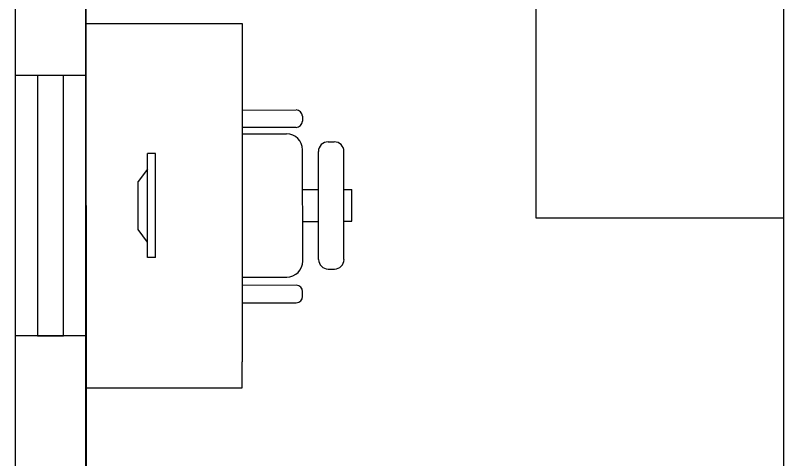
# Model space of a CAD drawing. Header units: inches. Extents: x -902 to 12417, y -2973 to 6117.
# Drawn here: x 7334.1 to 7629, y -1428.8 to -1258.1 of the extents above; entities that cross this region are included whole.
import ezdxf

# ---------------------------------------------------------------- set-up
doc = ezdxf.new("R2010")
doc.units = ezdxf.units.IN
doc.header["$MEASUREMENT"] = 0
doc.layers.add('ARREDI_attrezzature', color=175, linetype='Continuous')
doc.layers.add('Layer1', color=1, linetype='Continuous')

msp = doc.modelspace()

# ---------------------------------------------------------------- linework, layer by layer
for p, q in [((7421.2, -1294.46), (7441.84, -1294.44)), ((7444.29, -1296.88), (7444.29, -1298.73)), ((7441.85, -1301.17), (7421.2, -1301.19)), ((7421.2, -1303.66), (7438.22, -1303.65)), ((7454.11, -1306.68), (7456.53, -1306.68)), ((7384.85, -1351.19), (7384.85, -1311.19)), ((7387.89, -1311.19), (7384.85, -1311.19)), ((7387.9, -1351.19), (7387.89, -1311.19)), ((7444.38, -1352.53), (7444.33, -1309.75)), ((7450.49, -1351.91), (7450.45, -1310.36)), ((7460.24, -1351.9), (7460.2, -1310.34)), ((7384.85, -1317.17), (7381.16, -1321.97)), ((7381.16, -1340.41), (7381.16, -1321.97)), ((7444.35, -1325.03), (7450.46, -1325.02)), ((7460.22, -1325.01), (7463.27, -1325.01)), ((7463.28, -1337.23), (7463.27, -1325.01)), ((7444.36, -1337.25), (7450.47, -1337.24)), ((7460.23, -1337.23), (7463.28, -1337.23)), ((7384.85, -1345.21), (7381.16, -1340.41)), ((7387.9, -1351.19), (7384.85, -1351.19)), ((7454.16, -1355.57), (7456.58, -1355.57)), ((7421.2, -1358.66), (7438.27, -1358.65)), ((7441.91, -1361.82), (7421.2, -1361.84)), ((7444.36, -1366.1), (7444.36, -1364.26)), ((7421.2, -1368.57), (7441.92, -1368.55))]:
    msp.add_line(p, q)
for centre, radius, start, end in [((7441.84, -1296.88), 2.44, 0.0602, 90.0602), ((7441.84, -1298.73), 2.44, 270.0602, 0.0602), ((7438.22, -1309.76), 6.11, 0.0602, 90.0602), ((7454.11, -1310.35), 3.67, 90.0602, 180.0602), ((7456.53, -1310.35), 3.67, 0.0602, 90.0602), ((7438.27, -1352.53), 6.11, 270.0602, 0.0602), ((7454.16, -1351.91), 3.67, 180.0602, 270.0602), ((7456.58, -1351.9), 3.67, 270.0602, 0.0602), ((7441.91, -1364.26), 2.44, 0.0602, 90.0602), ((7441.91, -1366.11), 2.44, 270.0602, 0.0602)]:
    msp.add_arc(centre, radius, start, end)
at = {"layer": 'ARREDI_attrezzature'}
for p, q in [((7629.04, -1145.98), (7629.04, -1335.98)), ((7629.04, -1145.98), (7629.04, -1335.98)), ((7534.04, -1335.98), (7534.04, -1182.31)), ((7534.04, -1335.98), (7534.04, -1182.31)), ((7629.04, -1335.98), (7534.04, -1335.98)), ((7629.04, -1335.98), (7534.04, -1335.98))]:
    msp.add_line(p, q, dxfattribs=at)
at = {"layer": 'Layer1'}
for p, q in [((7334.06, -2268.6), (7334.06, -1118.6)), ((7361.37, -2241.47), (7361.04, -1145.91)), ((7361.04, -1145.91), (7361.37, -1516.47)), ((7629.04, -1145.98), (7629.04, -1516.47)), ((7361.2, -1331.19), (7361.2, -1261.19)), ((7361.2, -1261.19), (7421.2, -1261.19)), ((7421.2, -1261.19), (7421.2, -1381.19)), ((7361.09, -1281.19), (7334.06, -1281.19)), ((7347.58, -1281.19), (7342.58, -1281.19)), ((7342.58, -1281.19), (7342.58, -1381.19)), ((7352.58, -1381.19), (7352.58, -1281.19)), ((7361.09, -1331.19), (7361.09, -1281.19)), ((7361.09, -1331.19), (7361.09, -1401.19)), ((7361.2, -1331.19), (7361.2, -1381.19)), ((7361.2, -1381.19), (7334.06, -1381.19)), ((7342.58, -1381.19), (7352.58, -1381.19)), ((7421.2, -1381.19), (7421.2, -1391.19)), ((7421.2, -1401.19), (7421.2, -1391.19)), ((7361.09, -1401.19), (7421.2, -1401.19))]:
    msp.add_line(p, q, dxfattribs=at)

doc.saveas('drawing.dxf')
